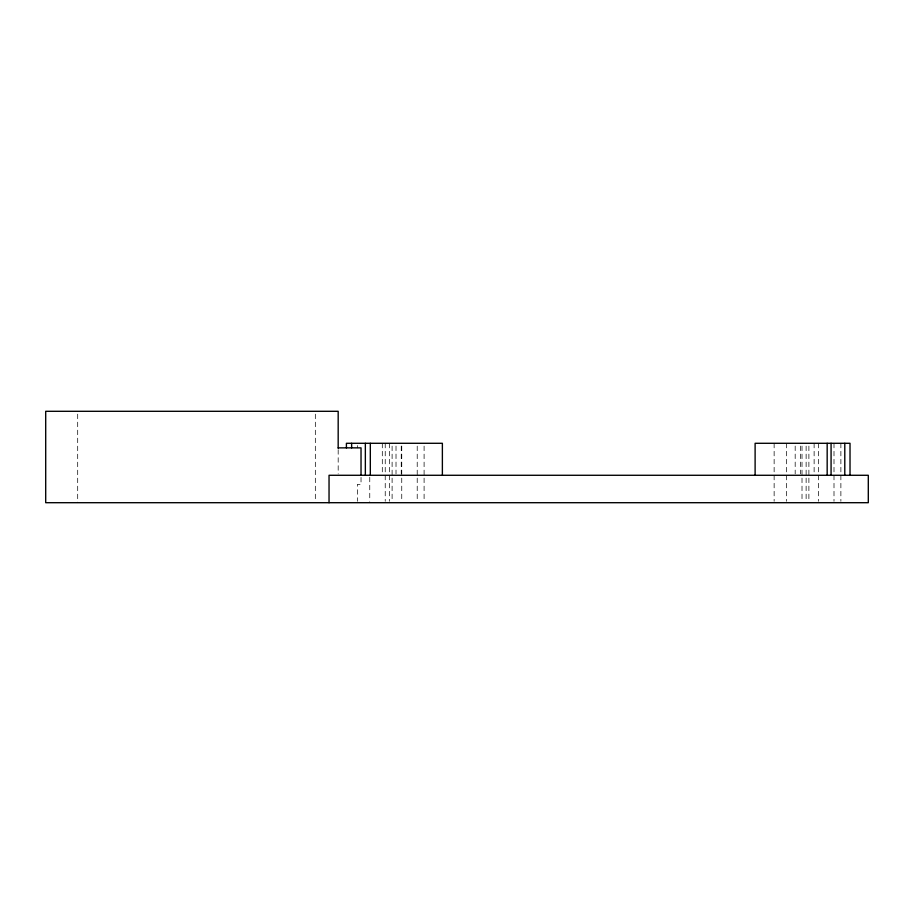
<?xml version="1.0" encoding="UTF-8"?>
<svg xmlns="http://www.w3.org/2000/svg" width="914" height="914" viewBox="0 0 914 914"><rect width="100%" height="100%" fill="white"/><g stroke="black" fill="none" stroke-linecap="round" stroke-linejoin="round"><path stroke-width="0.69" stroke-dasharray="4.57 3.43" d="M840.88 443.29L840.88 501.283M834.002 443.29L834.002 501.283M818.533 443.29L818.533 501.283M814.123 443.29L814.123 473.886M808.89 446.123L808.89 501.283M806.125 446.123L806.125 501.283M802.012 446.123L802.012 501.283M800.413 446.066L800.413 473.886M795.18 446.066L795.18 473.886M786.543 443.29L786.543 501.283M774.135 443.29L774.135 501.283M424.096 446.123L424.096 501.283M417.218 446.123L417.218 501.283M401.749 446.123L401.749 501.283M401.246 446.066L401.246 473.886M396.013 446.066L396.013 473.886M392.106 446.123L392.106 501.283M389.341 443.29L389.341 501.283M385.228 443.29L385.228 501.283M382.303 443.29L382.303 473.886M369.759 477.234L369.759 501.283M361.03 477.394L361.03 484.42L357.351 484.42L357.351 501.295M357.351 445.575L357.351 447.86M338.18 449.688L338.18 473.909M315.33 414.156L315.33 501.272M77.69 414.156L77.69 502.7"/><path stroke-width="1.37" d="M338.18 447.86L361.03 447.86L361.03 475.28M850.02 475.28L850.02 443.29L755.113 443.29L755.113 475.28M844.787 443.29L844.787 475.28M831.077 443.29L831.077 475.28M827.17 443.29L827.17 475.28M442.376 475.28L442.376 443.29L346.406 443.29L346.406 447.86M370.319 443.29L370.319 475.28M365.349 443.29L365.349 475.28M351.639 443.29L351.639 447.86M338.18 448.271L338.18 411.3L45.7 411.3L45.7 502.7L868.3 502.7L868.3 475.28L329.04 475.28L329.04 502.7"/></g></svg>
